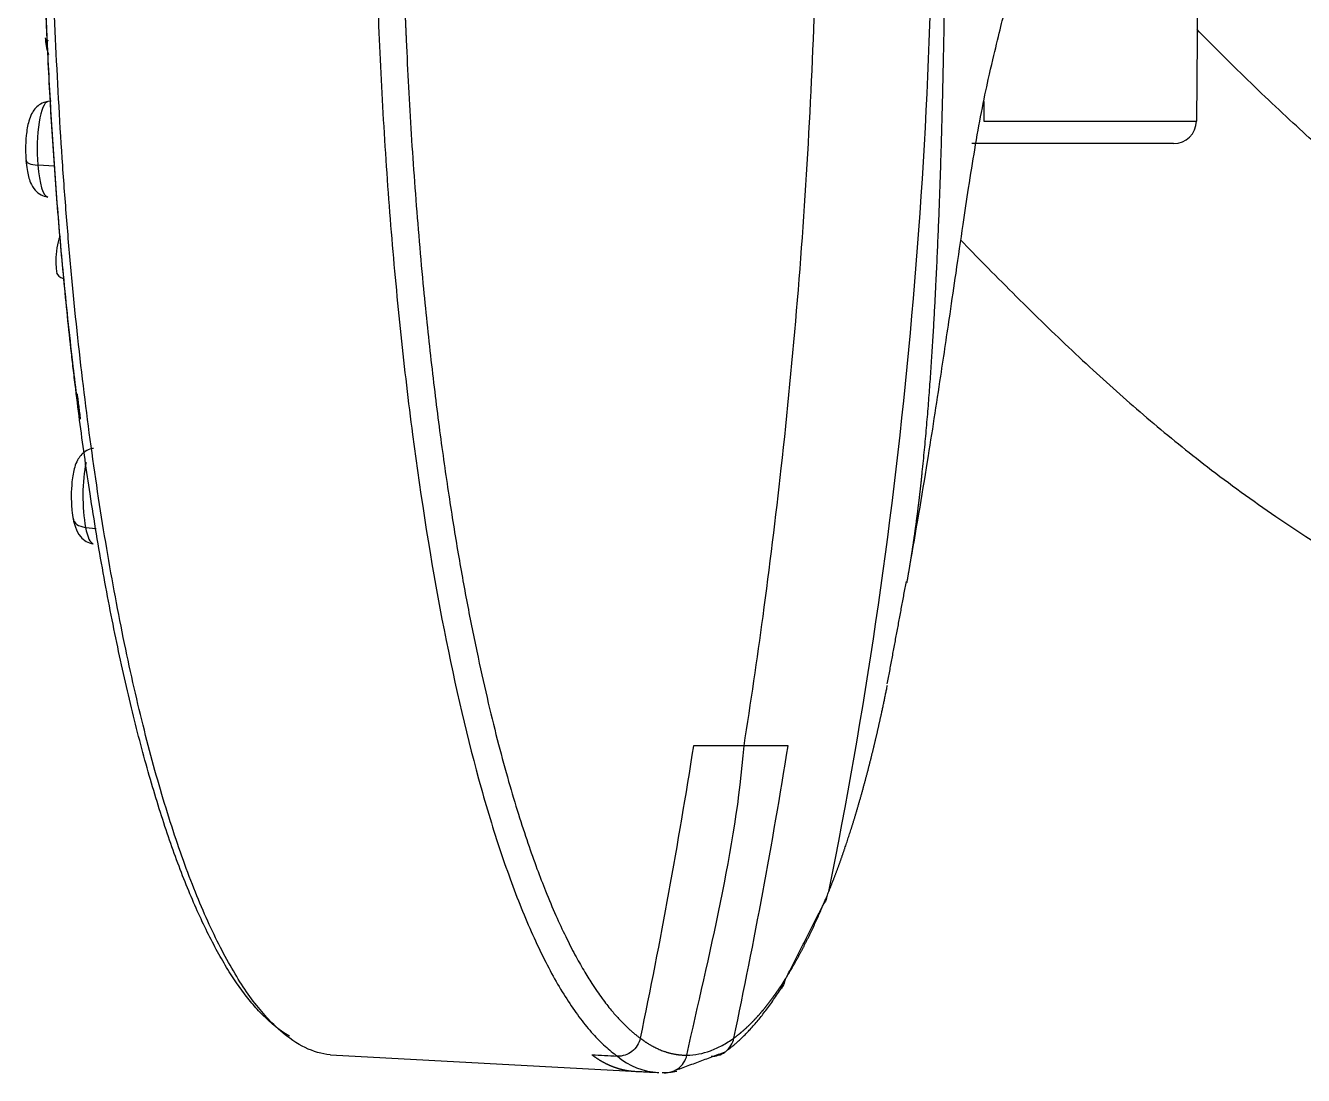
# Model space of a CAD drawing. Header units: millimetres. Extents: x -33000 to 294000, y 0 to 42408.
# Drawn here: x 136364.9 to 136421, y 15049.7 to 15095.8 of the extents above; entities that cross this region are included whole.
import ezdxf

# ---------------------------------------------------------------- set-up
doc = ezdxf.new("R2010")
doc.units = ezdxf.units.MM
doc.header["$LTSCALE"] = 50
doc.layers.add('arch', color=8, linetype='Continuous')

msp = doc.modelspace()

# ---------------------------------------------------------------- linework, layer by layer
at = {"layer": 'arch'}
for p, q in [((136416.652, 15132.203), (136416.298, 15091.596)), ((136366, 15092.472), (136365.846, 15092.449)), ((136406.961, 15091.596), (136416.298, 15091.596)), ((136415.298, 15090.605), (136406.436, 15090.605)), ((136365.409, 15089.667), (136366.149, 15089.631)), ((136367.507, 15073.758), (136367.97, 15073.713)), ((136378.27, 15050.596), (136391.771, 15049.869))]:
    msp.add_line(p, q, dxfattribs=at)
msp.add_arc((136415.298, 15091.605), 1, 270, 359.5, dxfattribs=at)
for centre, major_axis, ratio, start_param, end_param in [((136366.535, 15095.295), (0.798, 0.053), 0.270228, 3.163748, 3.687178), ((136365.862, 15090.354), (0, 2.097), 0.228351, 0.032998, 1.904504), ((136365.689, 15089.926), (0.798, 0.063), 0.318894, 3.127434, 4.329439), ((136365.862, 15090.354), (0, 2.097), 0.228351, 1.904504, 3.108666), ((136367.03, 15085.045), (0.793, 0.105), 0.486848, 3.156206, 3.983252), ((136367.869, 15075.13), (0, 2.097), 0.228351, 0.793787, 2.284325), ((136367.752, 15074.276), (0.785, 0.155), 0.637213, 3.069947, 4.271952), ((136367.869, 15075.13), (0, 2.097), 0.228351, 2.284325, 3.088574)]:
    msp.add_ellipse(centre, major_axis=major_axis, ratio=ratio, start_param=start_param, end_param=end_param, dxfattribs=at)
for points, knots in [([(136365.571, 15105.605), (136365.571, 15105.568), (136365.571, 15105.493), (136365.571, 15105.381), (136365.571, 15105.269), (136365.572, 15105.157), (136365.572, 15105.045), (136365.572, 15104.933), (136365.573, 15104.821), (136365.573, 15104.709), (136365.574, 15104.597), (136365.574, 15104.486), (136365.575, 15104.374), (136365.576, 15104.262), (136365.576, 15104.15), (136365.577, 15104.039), (136365.578, 15103.927), (136365.579, 15103.816), (136365.58, 15103.704), (136365.581, 15103.593), (136365.582, 15103.481), (136365.583, 15103.37), (136365.584, 15103.258), (136365.585, 15103.147), (136365.586, 15103.036), (136365.588, 15102.925), (136365.589, 15102.813), (136365.59, 15102.702), (136365.592, 15102.591), (136365.593, 15102.48), (136365.595, 15102.369), (136365.596, 15102.258), (136365.598, 15102.147), (136365.6, 15102.036), (136365.601, 15101.925), (136365.603, 15101.814), (136365.605, 15101.704), (136365.607, 15101.593), (136365.609, 15101.482), (136365.611, 15101.371), (136365.613, 15101.261), (136365.615, 15101.15), (136365.617, 15101.04), (136365.619, 15100.929), (136365.621, 15100.819), (136365.624, 15100.708), (136365.626, 15100.598), (136365.628, 15100.487), (136365.631, 15100.377), (136365.633, 15100.267), (136365.636, 15100.156), (136365.639, 15100.046), (136365.641, 15099.936), (136365.644, 15099.826), (136365.647, 15099.716), (136365.649, 15099.606), (136365.652, 15099.496), (136365.655, 15099.386), (136365.658, 15099.276), (136365.661, 15099.166), (136365.664, 15099.056), (136365.667, 15098.946), (136365.671, 15098.837), (136365.674, 15098.727), (136365.677, 15098.617), (136365.68, 15098.507), (136365.684, 15098.398), (136365.687, 15098.288), (136365.691, 15098.179), (136365.694, 15098.069), (136365.698, 15097.96), (136365.701, 15097.85), (136365.705, 15097.741), (136365.709, 15097.632), (136365.713, 15097.522), (136365.716, 15097.413), (136365.72, 15097.304), (136365.724, 15097.195), (136365.728, 15097.086), (136365.732, 15096.977), (136365.736, 15096.868), (136365.74, 15096.758), (136365.745, 15096.65), (136365.749, 15096.541), (136365.753, 15096.432), (136365.757, 15096.323), (136365.762, 15096.214), (136365.766, 15096.105), (136365.771, 15095.997), (136365.775, 15095.888), (136365.78, 15095.779), (136365.784, 15095.671), (136365.789, 15095.562), (136365.794, 15095.453), (136365.799, 15095.345), (136365.804, 15095.236), (136365.808, 15095.128), (136365.838, 15094.476), (136365.898, 15093.285), (136365.997, 15091.566), (136366.109, 15089.863), (136366.234, 15088.175), (136366.371, 15086.503), (136366.531, 15084.742), (136366.717, 15082.902), (136366.913, 15081.147), (136367.046, 15080.048), (136367.105, 15079.578)], [0, 0, 0, 0, 0.004129, 0.008256, 0.012382, 0.016507, 0.02063, 0.024752, 0.028872, 0.032991, 0.037109, 0.041226, 0.045341, 0.049455, 0.053568, 0.05768, 0.06179, 0.065899, 0.070007, 0.074114, 0.07822, 0.082324, 0.086428, 0.09053, 0.094632, 0.098732, 0.102831, 0.106929, 0.111027, 0.115123, 0.119218, 0.123312, 0.127405, 0.131498, 0.135589, 0.13968, 0.143769, 0.147858, 0.151946, 0.156033, 0.16012, 0.164205, 0.16829, 0.172374, 0.176457, 0.18054, 0.184622, 0.188703, 0.192783, 0.196863, 0.200942, 0.205021, 0.209098, 0.213176, 0.217252, 0.221329, 0.225404, 0.229479, 0.233554, 0.237628, 0.241702, 0.245775, 0.249847, 0.25392, 0.257991, 0.262063, 0.266134, 0.270205, 0.274275, 0.278345, 0.282415, 0.286485, 0.290554, 0.294623, 0.298691, 0.30276, 0.306828, 0.310896, 0.314964, 0.319032, 0.3231, 0.327167, 0.331234, 0.335302, 0.339369, 0.343436, 0.347503, 0.351571, 0.355638, 0.359705, 0.363772, 0.367839, 0.371906, 0.375974, 0.380041, 0.384109, 0.388177, 0.392245, 0.457551, 0.522774, 0.587985, 0.653255, 0.718656, 0.784259, 0.862564, 0.940748, 1, 1, 1, 1]), ([(136366.978, 15080.642), (136366.948, 15080.9), (136366.857, 15081.691), (136366.712, 15083.03), (136366.549, 15084.67), (136366.399, 15086.332), (136366.261, 15088.014), (136366.136, 15089.715), (136366.023, 15091.434), (136365.923, 15093.172), (136365.862, 15094.417), (136365.828, 15095.158), (136365.818, 15095.388), (136365.808, 15095.619), (136365.798, 15095.849), (136365.789, 15096.08), (136365.78, 15096.311), (136365.771, 15096.542), (136365.762, 15096.773), (136365.753, 15097.004), (136365.745, 15097.235), (136365.737, 15097.466), (136365.729, 15097.697), (136365.721, 15097.929), (136365.714, 15098.16), (136365.707, 15098.391), (136365.7, 15098.623), (136365.693, 15098.855), (136365.687, 15099.086), (136365.68, 15099.318), (136365.674, 15099.55), (136365.668, 15099.782), (136365.663, 15100.014), (136365.658, 15100.246), (136365.652, 15100.478), (136365.647, 15100.711), (136365.643, 15100.943), (136365.638, 15101.175), (136365.634, 15101.408), (136365.63, 15101.64), (136365.626, 15101.873), (136365.623, 15102.106), (136365.619, 15102.339), (136365.616, 15102.571), (136365.613, 15102.804), (136365.611, 15103.037), (136365.608, 15103.27), (136365.606, 15103.504), (136365.604, 15103.737), (136365.602, 15103.97), (136365.601, 15104.204), (136365.599, 15104.437), (136365.598, 15104.671), (136365.597, 15104.904), (136365.597, 15105.138), (136365.596, 15105.372), (136365.596, 15105.528), (136365.596, 15105.606)], [0, 0, 0, 0, 0.033556, 0.102429, 0.171423, 0.240422, 0.309323, 0.378201, 0.44713, 0.516185, 0.585441, 0.594499, 0.603553, 0.612603, 0.621648, 0.630689, 0.639727, 0.648761, 0.657791, 0.666819, 0.675843, 0.684864, 0.693882, 0.702898, 0.711911, 0.720922, 0.72993, 0.738937, 0.747942, 0.756945, 0.765947, 0.774947, 0.783946, 0.792944, 0.801942, 0.810938, 0.819934, 0.82893, 0.837926, 0.846921, 0.855917, 0.864913, 0.873909, 0.882907, 0.891904, 0.900903, 0.909903, 0.918904, 0.927907, 0.936911, 0.945917, 0.954925, 0.963936, 0.972948, 0.981963, 0.99098, 1, 1, 1, 1]), ([(136378.249, 15050.6), (136377.52, 15050.671), (136376.79, 15051.022), (136375.871, 15051.823), (136375.671, 15052.021), (136375.271, 15052.46), (136374.676, 15053.182), (136374.095, 15054.095), (136373.525, 15055.129), (136373.337, 15055.494), (136372.966, 15056.265), (136372.416, 15057.481), (136371.71, 15059.335), (136371.207, 15060.89), (136370.877, 15061.962), (136370.715, 15062.516), (136370.239, 15064.228), (136369.934, 15065.438), (136369.353, 15067.983), (136369.076, 15069.317), (136368.555, 15072.1), (136367.82, 15076.442), (136367.235, 15081.226), (136366.841, 15085.384), (136366.767, 15086.224), (136366.629, 15087.92), (136366.436, 15090.487), (136366.087, 15096.613), (136365.965, 15102.024), (136365.963, 15105.634)], [0, 0, 0, 0, 0.112534, 0.112534, 0.144229, 0.144229, 0.175924, 0.239315, 0.239315, 0.27101, 0.27101, 0.302705, 0.366096, 0.397791, 0.397791, 0.429486, 0.429486, 0.492877, 0.492877, 0.556267, 0.556267, 0.619657, 0.746438, 0.746438, 0.778133, 0.778133, 0.809829, 0.873219, 1, 1, 1, 1]), ([(136380.181, 15105.605), (136380.181, 15102.417), (136380.243, 15099.225), (136380.431, 15094.486), (136380.509, 15092.914), (136380.697, 15089.796), (136380.917, 15086.703), (136381.199, 15083.687), (136381.434, 15081.463), (136381.516, 15080.728), (136381.687, 15079.272), (136382.136, 15075.669), (136382.677, 15072.268), (136383.65, 15067.194), (136384.189, 15064.841), (136384.918, 15062.184), (136385.067, 15061.667), (136385.369, 15060.662), (136385.523, 15060.175), (136385.991, 15058.759), (136386.313, 15057.875), (136386.973, 15056.239), (136387.311, 15055.485), (136387.828, 15054.457), (136388.002, 15054.131), (136388.354, 15053.514), (136388.531, 15053.223), (136388.887, 15052.676), (136389.156, 15052.293), (136389.427, 15051.95), (136389.608, 15051.73), (136389.879, 15051.415), (136390.151, 15051.14), (136390.512, 15050.812), (136390.692, 15050.667), (136390.867, 15050.542)], [0, 0, 0, 0, 0.125, 0.125, 0.1875, 0.1875, 0.25, 0.3125, 0.3125, 0.34375, 0.34375, 0.375, 0.5, 0.5, 0.625, 0.625, 0.65625, 0.65625, 0.6875, 0.6875, 0.75, 0.75, 0.8125, 0.8125, 0.84375, 0.84375, 0.875, 0.875, 0.90625, 0.921875, 0.921875, 0.9375, 0.96875, 0.96875, 1, 1, 1, 1]), ([(136381.364, 15105.605), (136381.364, 15105.566), (136381.364, 15105.487), (136381.364, 15105.369), (136381.364, 15105.251), (136381.364, 15105.133), (136381.365, 15105.016), (136381.365, 15104.899), (136381.365, 15104.783), (136381.366, 15104.666), (136381.366, 15104.551), (136381.367, 15104.435), (136381.367, 15104.32), (136381.368, 15104.205), (136381.369, 15104.09), (136381.369, 15103.976), (136381.37, 15103.863), (136381.371, 15103.749), (136381.372, 15103.636), (136381.373, 15103.523), (136381.374, 15103.411), (136381.375, 15103.299), (136381.376, 15103.187), (136381.377, 15103.075), (136381.378, 15102.964), (136381.38, 15102.854), (136381.381, 15102.743), (136381.382, 15102.633), (136381.384, 15102.523), (136381.385, 15102.414), (136381.386, 15102.305), (136381.388, 15102.196), (136381.389, 15102.088), (136381.391, 15101.98), (136381.393, 15101.873), (136381.394, 15101.765), (136381.396, 15101.658), (136381.398, 15101.552), (136381.4, 15101.446), (136381.402, 15101.34), (136381.403, 15101.234), (136381.405, 15101.129), (136381.407, 15101.024), (136381.409, 15100.92), (136381.411, 15100.816), (136381.413, 15100.712), (136381.416, 15100.609), (136381.418, 15100.505), (136381.42, 15100.403), (136381.422, 15100.3), (136381.424, 15100.198), (136381.427, 15100.097), (136381.429, 15099.995), (136381.431, 15099.894), (136381.434, 15099.794), (136381.436, 15099.694), (136381.439, 15099.594), (136381.441, 15099.494), (136381.444, 15099.395), (136381.446, 15099.296), (136381.449, 15099.198), (136381.452, 15099.099), (136381.454, 15099.002), (136381.457, 15098.904), (136381.46, 15098.807), (136381.462, 15098.71), (136381.465, 15098.614), (136381.468, 15098.518), (136381.471, 15098.422), (136381.474, 15098.327), (136381.477, 15098.232), (136381.48, 15098.137), (136381.482, 15098.043), (136381.485, 15097.949), (136381.488, 15097.856), (136381.491, 15097.763), (136381.495, 15097.67), (136381.498, 15097.577), (136381.501, 15097.485), (136381.504, 15097.393), (136381.507, 15097.302), (136381.51, 15097.211), (136381.513, 15097.12), (136381.517, 15097.03), (136381.52, 15096.94), (136381.523, 15096.85), (136381.526, 15096.761), (136381.53, 15096.672), (136381.533, 15096.583), (136381.536, 15096.495), (136381.54, 15096.407), (136381.543, 15096.32), (136381.547, 15096.233), (136381.55, 15096.146), (136381.553, 15096.059), (136381.557, 15095.973), (136381.56, 15095.887), (136381.564, 15095.802), (136381.567, 15095.717), (136381.571, 15095.632), (136381.575, 15095.548), (136381.578, 15095.464), (136381.582, 15095.38), (136381.585, 15095.297), (136381.589, 15095.214), (136381.593, 15095.132), (136381.596, 15095.049), (136381.6, 15094.968), (136381.633, 15094.226), (136381.704, 15092.816), (136381.827, 15090.743), (136381.971, 15088.653), (136382.137, 15086.552), (136382.314, 15084.578), (136382.496, 15082.755), (136382.676, 15081.105), (136382.863, 15079.522), (136383.057, 15078.007), (136383.255, 15076.559), (136383.458, 15075.178), (136383.664, 15073.862), (136383.872, 15072.611), (136384.081, 15071.423), (136384.367, 15069.89), (136384.733, 15068.074), (136385.187, 15066.055), (136385.637, 15064.241), (136386.08, 15062.621), (136386.511, 15061.181), (136386.927, 15059.908), (136387.325, 15058.788), (136387.734, 15057.728), (136388.154, 15056.731), (136388.586, 15055.802), (136388.995, 15055.002), (136389.378, 15054.319), (136389.703, 15053.793), (136389.972, 15053.389), (136390.191, 15053.082), (136390.397, 15052.81), (136390.585, 15052.576), (136390.759, 15052.374), (136390.921, 15052.195), (136391.08, 15052.028), (136391.206, 15051.903), (136391.299, 15051.814), (136391.36, 15051.756), (136391.419, 15051.702), (136391.476, 15051.651), (136391.532, 15051.602), (136391.585, 15051.556), (136391.637, 15051.513), (136391.687, 15051.472), (136391.735, 15051.433), (136391.781, 15051.397), (136391.826, 15051.364), (136391.855, 15051.342), (136391.869, 15051.332)], [0, 0, 0, 0, 0.001533, 0.003061, 0.004585, 0.006104, 0.007619, 0.00913, 0.010637, 0.012139, 0.013637, 0.015131, 0.01662, 0.018105, 0.019585, 0.021062, 0.022534, 0.024001, 0.025465, 0.026924, 0.028378, 0.029829, 0.031275, 0.032716, 0.034154, 0.035587, 0.037015, 0.03844, 0.03986, 0.041276, 0.042687, 0.044094, 0.045497, 0.046895, 0.04829, 0.049679, 0.051065, 0.052446, 0.053823, 0.055195, 0.056564, 0.057928, 0.059287, 0.060642, 0.061993, 0.06334, 0.064682, 0.06602, 0.067354, 0.068683, 0.070008, 0.071329, 0.072645, 0.073957, 0.075265, 0.076568, 0.077867, 0.079162, 0.080452, 0.081738, 0.08302, 0.084297, 0.085571, 0.086839, 0.088104, 0.089364, 0.09062, 0.091871, 0.093118, 0.094361, 0.0956, 0.096834, 0.098064, 0.099289, 0.10051, 0.101727, 0.10294, 0.104148, 0.105352, 0.106551, 0.107747, 0.108938, 0.110124, 0.111306, 0.112484, 0.113658, 0.114827, 0.115992, 0.117153, 0.118309, 0.119461, 0.120608, 0.121752, 0.122891, 0.124025, 0.125156, 0.126282, 0.127403, 0.128521, 0.129633, 0.130742, 0.131846, 0.132946, 0.134042, 0.135133, 0.13622, 0.137303, 0.138381, 0.139455, 0.166629, 0.194314, 0.222517, 0.251244, 0.280505, 0.304726, 0.328358, 0.351397, 0.373836, 0.395672, 0.416901, 0.437518, 0.457522, 0.476908, 0.495673, 0.534244, 0.570844, 0.605455, 0.638084, 0.668756, 0.697483, 0.724271, 0.749114, 0.778161, 0.805368, 0.830708, 0.854158, 0.875696, 0.889488, 0.90248, 0.914665, 0.926041, 0.935688, 0.945143, 0.954401, 0.963454, 0.967099, 0.970635, 0.97406, 0.977375, 0.980582, 0.983679, 0.986668, 0.989549, 0.992322, 0.994988, 0.997547, 1, 1, 1, 1]), ([(136396.43, 15064.16), (136396.732, 15066.07), (136397.331, 15070.158), (136398.129, 15076.645), (136398.814, 15083.737), (136399.485, 15093.535), (136399.68, 15100.782), (136399.68, 15105.605)], [0, 0, 0, 0, 0.134833, 0.290975, 0.468231, 0.645487, 1, 1, 1, 1]), ([(136403.754, 15072.309), (136403.756, 15072.317), (136403.76, 15072.346), (136403.768, 15072.394), (136403.778, 15072.454), (136403.787, 15072.514), (136403.797, 15072.574), (136403.806, 15072.634), (136403.815, 15072.693), (136403.824, 15072.753), (136403.833, 15072.812), (136403.842, 15072.871), (136403.851, 15072.93), (136403.86, 15072.988), (136403.868, 15073.046), (136403.877, 15073.105), (136403.886, 15073.162), (136403.894, 15073.22), (136403.902, 15073.278), (136403.91, 15073.335), (136403.919, 15073.392), (136403.927, 15073.449), (136403.935, 15073.505), (136403.943, 15073.561), (136403.95, 15073.618), (136403.958, 15073.673), (136403.966, 15073.729), (136403.973, 15073.784), (136403.981, 15073.839), (136403.988, 15073.894), (136403.995, 15073.949), (136404.003, 15074.003), (136404.01, 15074.057), (136404.017, 15074.111), (136404.024, 15074.164), (136404.031, 15074.217), (136404.038, 15074.27), (136404.044, 15074.323), (136404.051, 15074.375), (136404.058, 15074.427), (136404.064, 15074.479), (136404.071, 15074.53), (136404.077, 15074.581), (136404.083, 15074.632), (136404.09, 15074.682), (136404.096, 15074.732), (136404.102, 15074.782), (136404.108, 15074.832), (136404.114, 15074.881), (136404.12, 15074.93), (136404.126, 15074.978), (136404.131, 15075.027), (136404.137, 15075.074), (136404.143, 15075.122), (136404.148, 15075.169), (136404.154, 15075.216), (136404.159, 15075.263), (136404.164, 15075.309), (136404.17, 15075.354), (136404.175, 15075.4), (136404.18, 15075.445), (136404.185, 15075.49), (136404.19, 15075.534), (136404.195, 15075.578), (136404.2, 15075.622), (136404.205, 15075.665), (136404.209, 15075.708), (136404.214, 15075.75), (136404.219, 15075.793), (136404.223, 15075.834), (136404.228, 15075.876), (136404.232, 15075.917), (136404.237, 15075.957), (136404.241, 15075.998), (136404.245, 15076.037), (136404.249, 15076.077), (136404.254, 15076.116), (136404.258, 15076.154), (136404.294, 15076.502), (136404.36, 15077.157), (136404.447, 15078.124), (136404.527, 15079.082), (136404.599, 15080.028), (136404.663, 15080.956), (136404.722, 15081.862), (136404.774, 15082.742), (136404.82, 15083.593), (136404.858, 15084.332), (136404.889, 15084.97), (136404.915, 15085.516), (136404.939, 15086.064), (136404.962, 15086.613), (136404.985, 15087.163), (136405.006, 15087.713), (136405.026, 15088.263), (136405.046, 15088.813), (136405.064, 15089.363), (136405.082, 15089.913), (136405.098, 15090.461), (136405.114, 15091.009), (136405.129, 15091.555), (136405.143, 15092.1), (136405.157, 15092.643), (136405.17, 15093.184), (136405.182, 15093.723), (136405.197, 15094.448), (136405.215, 15095.361), (136405.234, 15096.463), (136405.251, 15097.564), (136405.266, 15098.663), (136405.275, 15099.478), (136405.28, 15100.008), (136405.282, 15100.254), (136405.285, 15100.5), (136405.287, 15100.748), (136405.289, 15100.996), (136405.291, 15101.246), (136405.293, 15101.496), (136405.294, 15101.747), (136405.296, 15101.999), (136405.298, 15102.252), (136405.299, 15102.505), (136405.3, 15102.759), (136405.301, 15103.014), (136405.302, 15103.27), (136405.303, 15103.527), (136405.304, 15103.784), (136405.304, 15104.042), (136405.305, 15104.301), (136405.305, 15104.561), (136405.305, 15104.821), (136405.306, 15105.082), (136405.305, 15105.343), (136405.305, 15105.518), (136405.305, 15105.605)], [0, 0, 0, 0, 0.000862, 0.002964, 0.005059, 0.007145, 0.009223, 0.011293, 0.013354, 0.015407, 0.017451, 0.019486, 0.021513, 0.02353, 0.025539, 0.027538, 0.029528, 0.031508, 0.03348, 0.035441, 0.037394, 0.039336, 0.041268, 0.043191, 0.045104, 0.047007, 0.048899, 0.050781, 0.052653, 0.054515, 0.056366, 0.058206, 0.060036, 0.061855, 0.063663, 0.06546, 0.067246, 0.069021, 0.070785, 0.072538, 0.074279, 0.076009, 0.077728, 0.079435, 0.08113, 0.082814, 0.084486, 0.086146, 0.087794, 0.08943, 0.091054, 0.092666, 0.094265, 0.095853, 0.097428, 0.09899, 0.100541, 0.102078, 0.103603, 0.105116, 0.106615, 0.108102, 0.109576, 0.111037, 0.112485, 0.11392, 0.115341, 0.11675, 0.118145, 0.119528, 0.120896, 0.122252, 0.123594, 0.124922, 0.126237, 0.127538, 0.128825, 0.130099, 0.131359, 0.16314, 0.194422, 0.225087, 0.255021, 0.28412, 0.312289, 0.339439, 0.36549, 0.390371, 0.406825, 0.423263, 0.439676, 0.45606, 0.472408, 0.488713, 0.504971, 0.521176, 0.537322, 0.553404, 0.569417, 0.585357, 0.601218, 0.616997, 0.63269, 0.648291, 0.663797, 0.679204, 0.710709, 0.742121, 0.773417, 0.804577, 0.835579, 0.842494, 0.849431, 0.856391, 0.863373, 0.870376, 0.877402, 0.884449, 0.891518, 0.898608, 0.905719, 0.912852, 0.920004, 0.927178, 0.934372, 0.941586, 0.94882, 0.956074, 0.963347, 0.97064, 0.977952, 0.985282, 0.992632, 1, 1, 1, 1]), ([(136403.707, 15072.041), (136403.984, 15073.592), (136404.463, 15076.392), (136405.034, 15080.125), (136405.45, 15082.922), (136405.763, 15085.072), (136406.036, 15086.942), (136406.311, 15088.768), (136406.58, 15090.456), (136406.875, 15092.086), (136407.22, 15093.724), (136407.561, 15095.13), (136407.827, 15096.196), (136407.969, 15096.815), (136408.025, 15097.072)], [0, 0, 0, 0, 0.109597, 0.199875, 0.268787, 0.318602, 0.380204, 0.429659, 0.487213, 0.552685, 0.62611, 0.736272, 0.860502, 1, 1, 1, 1]), ([(136365.737, 15095.243), (136365.743, 15095.125), (136365.776, 15094.864), (136365.828, 15094.64), (136365.878, 15094.516)], [0, 0, 0, 0, 0.432104, 1, 1, 1, 1]), ([(136460.737, 15050.87), (136460.864, 15050.424), (136461.542, 15048.063), (136462.721, 15044.023), (136464.174, 15039.173), (136465.521, 15034.806), (136466.717, 15031.048), (136467.774, 15027.839), (136468.736, 15025.008), (136469.735, 15022.178), (136470.844, 15019.185), (136472.024, 15016.209), (136473.183, 15013.533), (136474.286, 15011.255), (136475.305, 15009.418), (136476.217, 15008.017), (136477.052, 15006.942), (136477.881, 15006.035), (136479.159, 15004.961), (136480.892, 15004.036), (136482.995, 15003.501), (136485.319, 15003.62), (136487.468, 15004.426), (136488.964, 15005.522), (136490.003, 15006.687), (136490.649, 15007.703), (136491.026, 15008.463), (136491.344, 15009.251), (136491.616, 15010.128), (136491.844, 15011.12), (136492.04, 15012.354), (136492.169, 15013.81), (136492.21, 15015.455), (136492.169, 15017.089), (136492.072, 15018.601), (136491.907, 15020.311), (136491.648, 15022.292), (136491.218, 15024.765), (136490.628, 15027.425), (136489.866, 15030.189), (136488.83, 15033.339), (136487.493, 15036.74), (136485.814, 15040.324), (136483.914, 15043.859), (136481.722, 15047.536), (136479.175, 15051.332), (136476.265, 15055.077), (136473.054, 15058.604), (136469.648, 15061.816), (136466.015, 15064.774), (136462.019, 15067.58), (136457.541, 15070.291), (136452.854, 15072.808), (136448.524, 15074.943), (136444.715, 15076.742), (136441.522, 15078.239), (136438.694, 15079.589), (136436.218, 15080.815), (136434.231, 15081.853), (136432.637, 15082.73), (136431.367, 15083.459), (136430.061, 15084.244), (136428.564, 15085.193), (136426.825, 15086.373), (136424.869, 15087.816), (136422.741, 15089.542), (136420.454, 15091.569), (136418.305, 15093.626), (136416.918, 15095.016), (136416.332, 15095.609)], [0, 0, 0, 0, 0.002402, 0.012822, 0.022862, 0.031953, 0.041591, 0.049804, 0.057078, 0.065589, 0.075662, 0.087423, 0.100212, 0.112465, 0.124066, 0.134938, 0.14339, 0.151502, 0.160466, 0.167922, 0.176056, 0.184411, 0.191859, 0.199965, 0.206744, 0.21219, 0.217097, 0.223024, 0.230036, 0.23816, 0.247424, 0.260726, 0.274526, 0.287305, 0.299016, 0.309624, 0.327234, 0.346233, 0.366797, 0.388823, 0.410891, 0.441474, 0.471024, 0.500223, 0.53021, 0.561057, 0.591924, 0.620712, 0.647368, 0.671723, 0.697531, 0.724554, 0.751108, 0.776769, 0.796252, 0.814395, 0.830904, 0.84598, 0.860444, 0.869383, 0.878121, 0.886896, 0.897619, 0.910691, 0.92579, 0.943097, 0.962569, 0.984147, 1, 1, 1, 1]), ([(136365.846, 15092.435), (136365.81, 15092.436), (136365.675, 15092.427), (136365.469, 15092.314), (136365.266, 15092.129), (136365.113, 15091.885), (136364.983, 15091.53), (136364.894, 15091.014), (136364.864, 15090.378), (136364.879, 15090.007), (136364.893, 15089.836)], [0, 0, 0, 0, 0.033162, 0.127912, 0.21456, 0.30805, 0.44025, 0.662004, 0.845736, 1, 1, 1, 1]), ([(136364.891, 15089.863), (136364.901, 15089.724), (136364.946, 15089.364), (136365.047, 15088.946), (136365.252, 15088.578), (136365.534, 15088.341), (136365.74, 15088.279), (136365.847, 15088.262)], [0, 0, 0, 0, 0.185005, 0.499189, 0.703399, 0.860756, 1, 1, 1, 1]), ([(136366.391, 15086.539), (136366.352, 15086.457), (136366.268, 15086.216), (136366.208, 15085.801), (136366.201, 15085.312), (136366.223, 15085.055), (136366.237, 15084.941)], [0, 0, 0, 0, 0.18158, 0.53595, 0.790362, 1, 1, 1, 1]), ([(136405.952, 15086.361), (136406.299, 15086.006), (136407.461, 15084.821), (136409.416, 15082.863), (136411.825, 15080.578), (136414.25, 15078.436), (136416.871, 15076.311), (136419.875, 15074.13), (136423.02, 15072.112), (136426.102, 15070.331), (136428.796, 15068.889), (136431.306, 15067.621), (136433.548, 15066.532), (136435.595, 15065.559), (136437.627, 15064.603), (136439.86, 15063.555), (136442.378, 15062.36), (136445.029, 15061.063), (136447.64, 15059.722), (136450.029, 15058.423), (136452.136, 15057.2), (136453.938, 15056.08), (136455.454, 15055.072), (136456.737, 15054.165), (136457.907, 15053.29), (136459.161, 15052.296), (136460.555, 15051.113), (136462.071, 15049.717), (136463.629, 15048.151), (136465.195, 15046.424), (136466.836, 15044.421), (136468.422, 15042.255), (136469.886, 15040.028), (136471.161, 15037.921), (136472.276, 15035.945), (136473.268, 15034.057), (136474.163, 15032.196), (136475.001, 15030.257), (136475.74, 15028.314), (136476.375, 15026.397), (136476.896, 15024.575), (136477.32, 15022.802), (136477.644, 15021.141), (136477.883, 15019.617), (136478.038, 15018.314), (136478.131, 15017.263), (136478.186, 15016.362), (136478.214, 15015.524), (136478.213, 15014.818), (136478.203, 15014.413), (136478.214, 15014.308), (136478.226, 15014.295)], [0, 0, 0, 0, 0.0087569, 0.0291666, 0.0481263, 0.0655636, 0.082947, 0.1025636, 0.1244691, 0.140388, 0.1554253, 0.1689002, 0.1807908, 0.1910894, 0.2015427, 0.2137453, 0.2277044, 0.2434234, 0.2587888, 0.2734129, 0.2866866, 0.298605, 0.3091656, 0.3183675, 0.3268702, 0.3363666, 0.3485088, 0.3620438, 0.3769628, 0.3932545, 0.4107109, 0.4329158, 0.4538942, 0.4736599, 0.493506, 0.5119877, 0.5301413, 0.5492772, 0.569369, 0.5868021, 0.6046622, 0.6217005, 0.6376579, 0.6525469, 0.6667693, 0.677429, 0.689201, 0.7020371, 0.7156121, 0.7277434, 0.7360933, 0.7360933, 0.7360933, 0.7360933]), ([(136376.459, 15051.426), (136376.457, 15051.427), (136376.447, 15051.433), (136376.428, 15051.444), (136376.403, 15051.459), (136376.377, 15051.474), (136376.352, 15051.489), (136376.327, 15051.505), (136376.301, 15051.521), (136376.276, 15051.537), (136376.251, 15051.553), (136376.225, 15051.57), (136376.2, 15051.587), (136376.175, 15051.604), (136376.15, 15051.621), (136376.124, 15051.638), (136376.099, 15051.656), (136376.074, 15051.674), (136376.049, 15051.692), (136376.023, 15051.711), (136375.998, 15051.729), (136375.973, 15051.748), (136375.948, 15051.767), (136375.922, 15051.786), (136375.897, 15051.806), (136375.872, 15051.826), (136375.847, 15051.846), (136375.821, 15051.866), (136375.796, 15051.886), (136375.771, 15051.907), (136375.746, 15051.928), (136375.721, 15051.949), (136375.696, 15051.971), (136375.67, 15051.992), (136375.493, 15052.146), (136375.166, 15052.461), (136374.692, 15053.003), (136374.223, 15053.626), (136373.76, 15054.33), (136373.304, 15055.114), (136372.855, 15055.975), (136372.414, 15056.91), (136371.982, 15057.921), (136371.559, 15059.006), (136371.146, 15060.164), (136370.744, 15061.39), (136370.353, 15062.684), (136369.975, 15064.042), (136369.609, 15065.466), (136369.256, 15066.953), (136368.916, 15068.499), (136368.591, 15070.1), (136368.28, 15071.756), (136367.984, 15073.465), (136367.719, 15075.129), (136367.482, 15076.733), (136367.272, 15078.267), (136367.106, 15079.574), (136367.01, 15080.371), (136366.978, 15080.642)], [0, 0, 0, 0, 0.000446, 0.002565, 0.004684, 0.006803, 0.008923, 0.011042, 0.013162, 0.015282, 0.017402, 0.019522, 0.021643, 0.023764, 0.025885, 0.028006, 0.030128, 0.03225, 0.034372, 0.036494, 0.038617, 0.04074, 0.042863, 0.044987, 0.047111, 0.049236, 0.05136, 0.053486, 0.055611, 0.057737, 0.059863, 0.06199, 0.064117, 0.066244, 0.068372, 0.109072, 0.149693, 0.1903, 0.230954, 0.271719, 0.312384, 0.352969, 0.393538, 0.434153, 0.474877, 0.515547, 0.556127, 0.596678, 0.637263, 0.677946, 0.718601, 0.759174, 0.799726, 0.840321, 0.881021, 0.914978, 0.94885, 0.982674, 1, 1, 1, 1]), ([(136367.854, 15077.214), (136367.826, 15077.215), (136367.697, 15077.21), (136367.494, 15077.102), (136367.286, 15076.921), (136367.13, 15076.683), (136366.995, 15076.33), (136366.904, 15075.818), (136366.869, 15075.138), (136366.897, 15074.553), (136366.946, 15074.228), (136366.972, 15074.097)], [0, 0, 0, 0, 0.021971, 0.103862, 0.177909, 0.256713, 0.365103, 0.559397, 0.7167, 0.88094, 1, 1, 1, 1]), ([(136366.967, 15074.121), (136366.987, 15073.997), (136367.066, 15073.724), (136367.222, 15073.392), (136367.528, 15073.125), (136367.735, 15073.056), (136367.849, 15073.036)], [0, 0, 0, 0, 0.261413, 0.599403, 0.802975, 1, 1, 1, 1]), ([(136403.588, 15071.335), (136403.588, 15071.34), (136403.593, 15071.366), (136403.602, 15071.412), (136403.613, 15071.475), (136403.624, 15071.537), (136403.635, 15071.599), (136403.646, 15071.661), (136403.656, 15071.723), (136403.667, 15071.784), (136403.678, 15071.846), (136403.688, 15071.907), (136403.698, 15071.969), (136403.709, 15072.03), (136403.719, 15072.091), (136403.729, 15072.152), (136403.739, 15072.213), (136403.747, 15072.265), (136403.753, 15072.297), (136403.754, 15072.309)], [0, 0, 0, 0, 0.015597, 0.080185, 0.144589, 0.208805, 0.272832, 0.336664, 0.400299, 0.463735, 0.526966, 0.589991, 0.652806, 0.715407, 0.777793, 0.839959, 0.901903, 0.963621, 1, 1, 1, 1]), ([(136401.52, 15061.785), (136401.526, 15061.809), (136401.54, 15061.856), (136401.56, 15061.926), (136401.58, 15061.997), (136401.599, 15062.067), (136401.619, 15062.137), (136401.638, 15062.206), (136401.657, 15062.276), (136401.676, 15062.345), (136401.695, 15062.414), (136401.714, 15062.483), (136401.733, 15062.552), (136401.751, 15062.62), (136401.769, 15062.688), (136401.788, 15062.756), (136401.805, 15062.824), (136401.823, 15062.892), (136401.841, 15062.959), (136401.859, 15063.026), (136401.876, 15063.093), (136401.893, 15063.16), (136401.91, 15063.226), (136401.927, 15063.292), (136401.944, 15063.358), (136401.961, 15063.424), (136401.977, 15063.489), (136401.994, 15063.554), (136402.01, 15063.619), (136402.026, 15063.684), (136402.042, 15063.748), (136402.058, 15063.813), (136402.073, 15063.876), (136402.089, 15063.94), (136402.104, 15064.003), (136402.12, 15064.067), (136402.135, 15064.129), (136402.15, 15064.192), (136402.165, 15064.254), (136402.179, 15064.316), (136402.194, 15064.378), (136402.209, 15064.439), (136402.223, 15064.5), (136402.237, 15064.561), (136402.251, 15064.621), (136402.265, 15064.681), (136402.279, 15064.741), (136402.293, 15064.801), (136402.306, 15064.86), (136402.32, 15064.918), (136402.333, 15064.977), (136402.346, 15065.035), (136402.359, 15065.093), (136402.372, 15065.15), (136402.385, 15065.207), (136402.397, 15065.264), (136402.41, 15065.32), (136402.422, 15065.376), (136402.435, 15065.432), (136402.456, 15065.529), (136402.486, 15065.669), (136402.526, 15065.851), (136402.565, 15066.034), (136402.603, 15066.216), (136402.641, 15066.399), (136402.678, 15066.581), (136402.708, 15066.727), (136402.725, 15066.811), (136402.729, 15066.835)], [0, 0, 0, 0, 0.0152, 0.030318, 0.045354, 0.060308, 0.075181, 0.089972, 0.104682, 0.119311, 0.133859, 0.148327, 0.162714, 0.17702, 0.191246, 0.205392, 0.219458, 0.233443, 0.247349, 0.261175, 0.274921, 0.288587, 0.302174, 0.31568, 0.329107, 0.342455, 0.355722, 0.36891, 0.382019, 0.395047, 0.407996, 0.420865, 0.433654, 0.446364, 0.458993, 0.471543, 0.484012, 0.496402, 0.508711, 0.520939, 0.533087, 0.545152, 0.557136, 0.569037, 0.580854, 0.592588, 0.604237, 0.615802, 0.627282, 0.638676, 0.649984, 0.661205, 0.67234, 0.683387, 0.694347, 0.705219, 0.716003, 0.726698, 0.737304, 0.74782, 0.782453, 0.816938, 0.851269, 0.885439, 0.919442, 0.953271, 0.986925, 1, 1, 1, 1]), ([(136396.43, 15064.16), (136396.084, 15064.16), (136395.37, 15064.16), (136394.604, 15064.16), (136394.208, 15064.16)], [0, 0, 0, 0, 0.500003, 1, 1, 1, 1]), ([(136398.367, 15064.16), (136398.218, 15064.16), (136397.912, 15064.16), (136397.277, 15064.16), (136396.775, 15064.16), (136396.43, 15064.16)], [0, 0, 0, 0, 0.250002, 0.500003, 1, 1, 1, 1]), ([(136400.154, 15057.767), (136400.162, 15057.786), (136400.178, 15057.825), (136400.201, 15057.884), (136400.225, 15057.943), (136400.248, 15058.001), (136400.271, 15058.059), (136400.293, 15058.117), (136400.316, 15058.174), (136400.338, 15058.232), (136400.36, 15058.289), (136400.382, 15058.346), (136400.404, 15058.402), (136400.425, 15058.459), (136400.446, 15058.515), (136400.467, 15058.571), (136400.488, 15058.626), (136400.509, 15058.682), (136400.529, 15058.737), (136400.549, 15058.791), (136400.569, 15058.846), (136400.589, 15058.9), (136400.609, 15058.954), (136400.628, 15059.007), (136400.647, 15059.06), (136400.666, 15059.113), (136400.685, 15059.166), (136400.703, 15059.218), (136400.721, 15059.269), (136400.739, 15059.321), (136400.757, 15059.372), (136400.775, 15059.423), (136400.792, 15059.473), (136400.81, 15059.523), (136400.827, 15059.573), (136400.843, 15059.622), (136400.867, 15059.691), (136400.898, 15059.782), (136400.935, 15059.894), (136400.973, 15060.008), (136401.011, 15060.123), (136401.049, 15060.241), (136401.088, 15060.36), (136401.126, 15060.48), (136401.165, 15060.603), (136401.204, 15060.727), (136401.243, 15060.853), (136401.282, 15060.98), (136401.321, 15061.11), (136401.361, 15061.241), (136401.4, 15061.375), (136401.44, 15061.51), (136401.48, 15061.647), (136401.506, 15061.739), (136401.52, 15061.785)], [0, 0, 0, 0, 0.016286, 0.032457, 0.048513, 0.064453, 0.080277, 0.095984, 0.111574, 0.127046, 0.1424, 0.157635, 0.172751, 0.187748, 0.202626, 0.217383, 0.23202, 0.246535, 0.26093, 0.275203, 0.289354, 0.303383, 0.31729, 0.331074, 0.344734, 0.358272, 0.371686, 0.384975, 0.398141, 0.411182, 0.424099, 0.436891, 0.449558, 0.462099, 0.474515, 0.486805, 0.49897, 0.526384, 0.554058, 0.58199, 0.61018, 0.638627, 0.667331, 0.696289, 0.725501, 0.754966, 0.784684, 0.814656, 0.844886, 0.875375, 0.906128, 0.937148, 0.968437, 1, 1, 1, 1]), ([(136398.23, 15053.904), (136398.239, 15053.918), (136398.256, 15053.944), (136398.281, 15053.985), (136398.306, 15054.025), (136398.331, 15054.066), (136398.357, 15054.108), (136398.383, 15054.15), (136398.408, 15054.192), (136398.434, 15054.235), (136398.46, 15054.278), (136398.486, 15054.322), (136398.512, 15054.366), (136398.538, 15054.411), (136398.564, 15054.456), (136398.59, 15054.501), (136398.617, 15054.547), (136398.643, 15054.594), (136398.67, 15054.641), (136398.697, 15054.688), (136398.723, 15054.736), (136398.75, 15054.784), (136398.777, 15054.833), (136398.804, 15054.882), (136398.831, 15054.931), (136398.858, 15054.982), (136398.886, 15055.032), (136398.913, 15055.083), (136398.941, 15055.135), (136398.968, 15055.187), (136398.996, 15055.24), (136399.024, 15055.293), (136399.051, 15055.347), (136399.079, 15055.401), (136399.107, 15055.455), (136399.135, 15055.511), (136399.175, 15055.589), (136399.225, 15055.69), (136399.286, 15055.814), (136399.346, 15055.937), (136399.405, 15056.059), (136399.463, 15056.181), (136399.519, 15056.302), (136399.574, 15056.422), (136399.629, 15056.541), (136399.682, 15056.659), (136399.734, 15056.776), (136399.785, 15056.892), (136399.835, 15057.006), (136399.884, 15057.119), (136399.931, 15057.231), (136399.978, 15057.341), (136400.024, 15057.45), (136400.054, 15057.523), (136400.069, 15057.558)], [0, 0, 0, 0, 0.013221, 0.026502, 0.039843, 0.053243, 0.066704, 0.080225, 0.093805, 0.107445, 0.121145, 0.134905, 0.148724, 0.162604, 0.176542, 0.190541, 0.204599, 0.218716, 0.232894, 0.247131, 0.261429, 0.275787, 0.290206, 0.304686, 0.319227, 0.333829, 0.348494, 0.36322, 0.378008, 0.392859, 0.407772, 0.422749, 0.437789, 0.452892, 0.46806, 0.483291, 0.498587, 0.532403, 0.565681, 0.598421, 0.630624, 0.662289, 0.693415, 0.724002, 0.75405, 0.783557, 0.812522, 0.840944, 0.868822, 0.896155, 0.922941, 0.949178, 0.974865, 1, 1, 1, 1]), ([(136400.069, 15057.558), (136400.055, 15057.46), (136400.012, 15057.34), (136399.94, 15057.236), (136399.923, 15057.214)], [0, 0, 0, 0, 0.780831, 1, 1, 1, 1]), ([(136395.984, 15051.336), (136395.993, 15051.342), (136396.011, 15051.356), (136396.039, 15051.376), (136396.066, 15051.396), (136396.094, 15051.417), (136396.121, 15051.438), (136396.148, 15051.459), (136396.175, 15051.48), (136396.202, 15051.502), (136396.229, 15051.524), (136396.256, 15051.545), (136396.283, 15051.567), (136396.309, 15051.59), (136396.336, 15051.612), (136396.362, 15051.635), (136396.389, 15051.658), (136396.415, 15051.681), (136396.441, 15051.704), (136396.467, 15051.727), (136396.493, 15051.751), (136396.519, 15051.774), (136396.545, 15051.798), (136396.571, 15051.822), (136396.596, 15051.846), (136396.622, 15051.871), (136396.647, 15051.895), (136396.673, 15051.92), (136396.698, 15051.945), (136396.723, 15051.97), (136396.748, 15051.995), (136396.773, 15052.02), (136396.798, 15052.045), (136396.823, 15052.071), (136396.848, 15052.097), (136396.873, 15052.122), (136396.897, 15052.148), (136396.922, 15052.174), (136396.946, 15052.201), (136396.971, 15052.227), (136396.995, 15052.254), (136397.019, 15052.28), (136397.043, 15052.307), (136397.067, 15052.334), (136397.091, 15052.361), (136397.115, 15052.388), (136397.139, 15052.415), (136397.162, 15052.443), (136397.186, 15052.47), (136397.21, 15052.498), (136397.233, 15052.525), (136397.256, 15052.553), (136397.279, 15052.581), (136397.303, 15052.609), (136397.326, 15052.637), (136397.349, 15052.665), (136397.371, 15052.693), (136397.394, 15052.722), (136397.417, 15052.75), (136397.439, 15052.779), (136397.462, 15052.807), (136397.484, 15052.836), (136397.507, 15052.865), (136397.529, 15052.894), (136397.551, 15052.923), (136397.573, 15052.952), (136397.595, 15052.981), (136397.617, 15053.01), (136397.639, 15053.039), (136397.66, 15053.068), (136397.682, 15053.098), (136397.704, 15053.127), (136397.725, 15053.156), (136397.746, 15053.186), (136397.768, 15053.215), (136397.789, 15053.245), (136397.81, 15053.275), (136397.831, 15053.304), (136397.852, 15053.334), (136397.872, 15053.364), (136397.893, 15053.394), (136397.914, 15053.423), (136397.934, 15053.453), (136397.954, 15053.483), (136397.975, 15053.513), (136397.995, 15053.543), (136398.015, 15053.573), (136398.035, 15053.603), (136398.055, 15053.633), (136398.075, 15053.663), (136398.095, 15053.693), (136398.114, 15053.723), (136398.134, 15053.754), (136398.153, 15053.784), (136398.173, 15053.814), (136398.192, 15053.844), (136398.211, 15053.874), (136398.224, 15053.894), (136398.23, 15053.904)], [0, 0, 0, 0, 0.012036, 0.024037, 0.036004, 0.047938, 0.059837, 0.071702, 0.083533, 0.09533, 0.107093, 0.118822, 0.130518, 0.142179, 0.153807, 0.165402, 0.176962, 0.188489, 0.199983, 0.211443, 0.222869, 0.234262, 0.245622, 0.256948, 0.268241, 0.2795, 0.290726, 0.301919, 0.313079, 0.324205, 0.335298, 0.346357, 0.357384, 0.368377, 0.379337, 0.390264, 0.401158, 0.412018, 0.422846, 0.43364, 0.444401, 0.455129, 0.465824, 0.476485, 0.487113, 0.497708, 0.508269, 0.518797, 0.52929, 0.53975, 0.550175, 0.560567, 0.570924, 0.581246, 0.591535, 0.601788, 0.612007, 0.622191, 0.63234, 0.642454, 0.652533, 0.662577, 0.672586, 0.682559, 0.692497, 0.702399, 0.712265, 0.722096, 0.731891, 0.741649, 0.751372, 0.761059, 0.77071, 0.780324, 0.789902, 0.799444, 0.808949, 0.818417, 0.827849, 0.837244, 0.846603, 0.855924, 0.865209, 0.874456, 0.883667, 0.89284, 0.901976, 0.911075, 0.920137, 0.929161, 0.938148, 0.947097, 0.956008, 0.964882, 0.973718, 0.982517, 0.991277, 1, 1, 1, 1]), ([(136398.231, 15053.904), (136398.214, 15053.798), (136398.159, 15053.642), (136398.063, 15053.511), (136398.027, 15053.47)], [0, 0, 0, 0, 0.660109, 1, 1, 1, 1]), ([(136391.869, 15051.332), (136391.82, 15051.103), (136391.69, 15050.891), (136391.328, 15050.604), (136391.094, 15050.529), (136390.867, 15050.542)], [0, 0, 0, 0, 0.5, 0.5, 1, 1, 1, 1]), ([(136391.869, 15051.332), (136391.878, 15051.325), (136391.895, 15051.312), (136391.923, 15051.292), (136391.951, 15051.272), (136391.98, 15051.251), (136392.011, 15051.229), (136392.042, 15051.208), (136392.075, 15051.185), (136392.108, 15051.163), (136392.143, 15051.14), (136392.179, 15051.117), (136392.217, 15051.094), (136392.255, 15051.071), (136392.294, 15051.047), (136392.335, 15051.024), (136392.422, 15050.975), (136392.544, 15050.911), (136392.69, 15050.844), (136392.8, 15050.798), (136392.88, 15050.769), (136392.94, 15050.748), (136392.991, 15050.73), (136393.043, 15050.714), (136393.094, 15050.699), (136393.146, 15050.685), (136393.197, 15050.672), (136393.249, 15050.659), (136393.301, 15050.648), (136393.352, 15050.638), (136393.404, 15050.628), (136393.456, 15050.62), (136393.508, 15050.612), (136393.559, 15050.606), (136393.611, 15050.6), (136393.663, 15050.596), (136393.715, 15050.592), (136393.767, 15050.589), (136393.819, 15050.587), (136393.871, 15050.586), (136393.905, 15050.587), (136393.922, 15050.587)], [0, 0, 0, 0, 0.012819, 0.026179, 0.040082, 0.054527, 0.069514, 0.085044, 0.101116, 0.117732, 0.134892, 0.152595, 0.170841, 0.189632, 0.208968, 0.228848, 0.249273, 0.337079, 0.408016, 0.46205, 0.499158, 0.524171, 0.549188, 0.574209, 0.599233, 0.624261, 0.649293, 0.674328, 0.699366, 0.724407, 0.749451, 0.774498, 0.799547, 0.824598, 0.849651, 0.874706, 0.899762, 0.92482, 0.949879, 0.974939, 1, 1, 1, 1]), ([(136393.922, 15050.587), (136394.268, 15050.59), (136394.787, 15050.687), (136395.474, 15050.999), (136395.815, 15051.214), (136395.984, 15051.336)], [0, 0, 0, 0, 0.5, 0.75, 1, 1, 1, 1]), ([(136395.59, 15050.723), (136395.602, 15050.732), (136395.798, 15050.88), (136395.935, 15051.107), (136395.984, 15051.336)], [0, 0, 0, 0, 0.059174, 1, 1, 1, 1]), ([(136389.747, 15050.603), (136389.756, 15050.597), (136389.773, 15050.584), (136389.799, 15050.565), (136389.825, 15050.546), (136389.851, 15050.528), (136389.876, 15050.509), (136389.902, 15050.491), (136389.929, 15050.474), (136389.955, 15050.456), (136389.981, 15050.439), (136390.007, 15050.422), (136390.033, 15050.406), (136390.059, 15050.389), (136390.086, 15050.373), (136390.112, 15050.357), (136390.138, 15050.341), (136390.165, 15050.326), (136390.191, 15050.311), (136390.218, 15050.296), (136390.245, 15050.281), (136390.271, 15050.267), (136390.298, 15050.253), (136390.325, 15050.239), (136390.351, 15050.225), (136390.378, 15050.212), (136390.405, 15050.199), (136390.432, 15050.186), (136390.459, 15050.173), (136390.486, 15050.161), (136390.513, 15050.149), (136390.54, 15050.137), (136390.567, 15050.125), (136390.594, 15050.114), (136390.621, 15050.103), (136390.649, 15050.092), (136390.676, 15050.082), (136390.703, 15050.071), (136390.731, 15050.061), (136390.758, 15050.052), (136390.786, 15050.042), (136390.813, 15050.033), (136390.841, 15050.024), (136390.868, 15050.015), (136390.896, 15050.007), (136390.924, 15049.998), (136390.951, 15049.99), (136390.979, 15049.983), (136391.007, 15049.975), (136391.035, 15049.968), (136391.063, 15049.961), (136391.091, 15049.955), (136391.119, 15049.948), (136391.147, 15049.942), (136391.175, 15049.936), (136391.203, 15049.93), (136391.231, 15049.925), (136391.259, 15049.92), (136391.287, 15049.915), (136391.316, 15049.91), (136391.344, 15049.906), (136391.372, 15049.902), (136391.401, 15049.898), (136391.429, 15049.895), (136391.458, 15049.891), (136391.486, 15049.888), (136391.515, 15049.885), (136391.543, 15049.883), (136391.572, 15049.881), (136391.601, 15049.878), (136391.623, 15049.877), (136391.636, 15049.876), (136391.639, 15049.876)], [0, 0, 0, 0, 0.014404, 0.028808, 0.043213, 0.057619, 0.072026, 0.086433, 0.100841, 0.11525, 0.12966, 0.14407, 0.158481, 0.172893, 0.187305, 0.201718, 0.216132, 0.230546, 0.244961, 0.259376, 0.273792, 0.288209, 0.302626, 0.317043, 0.331462, 0.345881, 0.3603, 0.37472, 0.38914, 0.403561, 0.417983, 0.432405, 0.446827, 0.46125, 0.475674, 0.490098, 0.504523, 0.518948, 0.533374, 0.5478, 0.562227, 0.576654, 0.591082, 0.605511, 0.61994, 0.63437, 0.6488, 0.66323, 0.677662, 0.692094, 0.706526, 0.720959, 0.735393, 0.749827, 0.764262, 0.778697, 0.793133, 0.80757, 0.822007, 0.836445, 0.850884, 0.865323, 0.879763, 0.894203, 0.908645, 0.923087, 0.937529, 0.951972, 0.966416, 0.980861, 0.995307, 1, 1, 1, 1])]:
    msp.add_open_spline(points, degree=3, knots=knots, dxfattribs=at)
for points, degree in [([(136400.154, 15057.767), (136403.337, 15073.475), (136404.81, 15089.542), (136404.755, 15105.605)], 3), ([(136406.96, 15092.455), (136406.96, 15092.169), (136406.961, 15091.882), (136406.961, 15091.596)], 3), ([(136367.137, 15079.614), (136367.275, 15078.508)], 1), ([(136402.725, 15066.881), (136403.561, 15071.379)], 1), ([(136394.208, 15064.16), (136393.533, 15059.865), (136392.752, 15055.582), (136391.869, 15051.332)], 3), ([(136393.922, 15050.587), (136394.857, 15054.896), (136396.088, 15059.616), (136396.43, 15064.16)], 3), ([(136395.984, 15051.336), (136396.885, 15055.593), (136397.679, 15059.865), (136398.367, 15064.16)], 3), ([(136400.069, 15057.558), (136400.097, 15057.627), (136400.125, 15057.697), (136400.154, 15057.767)], 3), ([(136398.016, 15053.453), (136399.934, 15057.24)], 1), ([(136399.922, 15057.212), (136400.01, 15057.427)], 1), ([(136395.661, 15050.775), (136396.878, 15051.674), (136398.027, 15053.471)], 2), ([(136389.747, 15050.603), (136390.121, 15050.583), (136390.494, 15050.562), (136390.867, 15050.542)], 3), ([(136390.867, 15050.542), (136391.38, 15050.099), (136392.011, 15049.859), (136392.676, 15049.825)], 3), ([(136392.831, 15049.821), (136393.056, 15049.787), (136393.574, 15049.899), (136393.868, 15050.356), (136393.922, 15050.587)], 3), ([(136393.247, 15049.854), (136395.604, 15050.733)], 1), ([(136394.982, 15050.542), (136395.196, 15050.53), (136395.414, 15050.596), (136395.59, 15050.723)], 3), ([(136391.611, 15049.878), (136392.683, 15049.825)], 1), ([(136392.831, 15049.821), (136393.044, 15049.821), (136393.259, 15049.841), (136393.475, 15049.883)], 3)]:
    msp.add_open_spline(points, degree=degree, dxfattribs=at)

doc.saveas('drawing.dxf')
